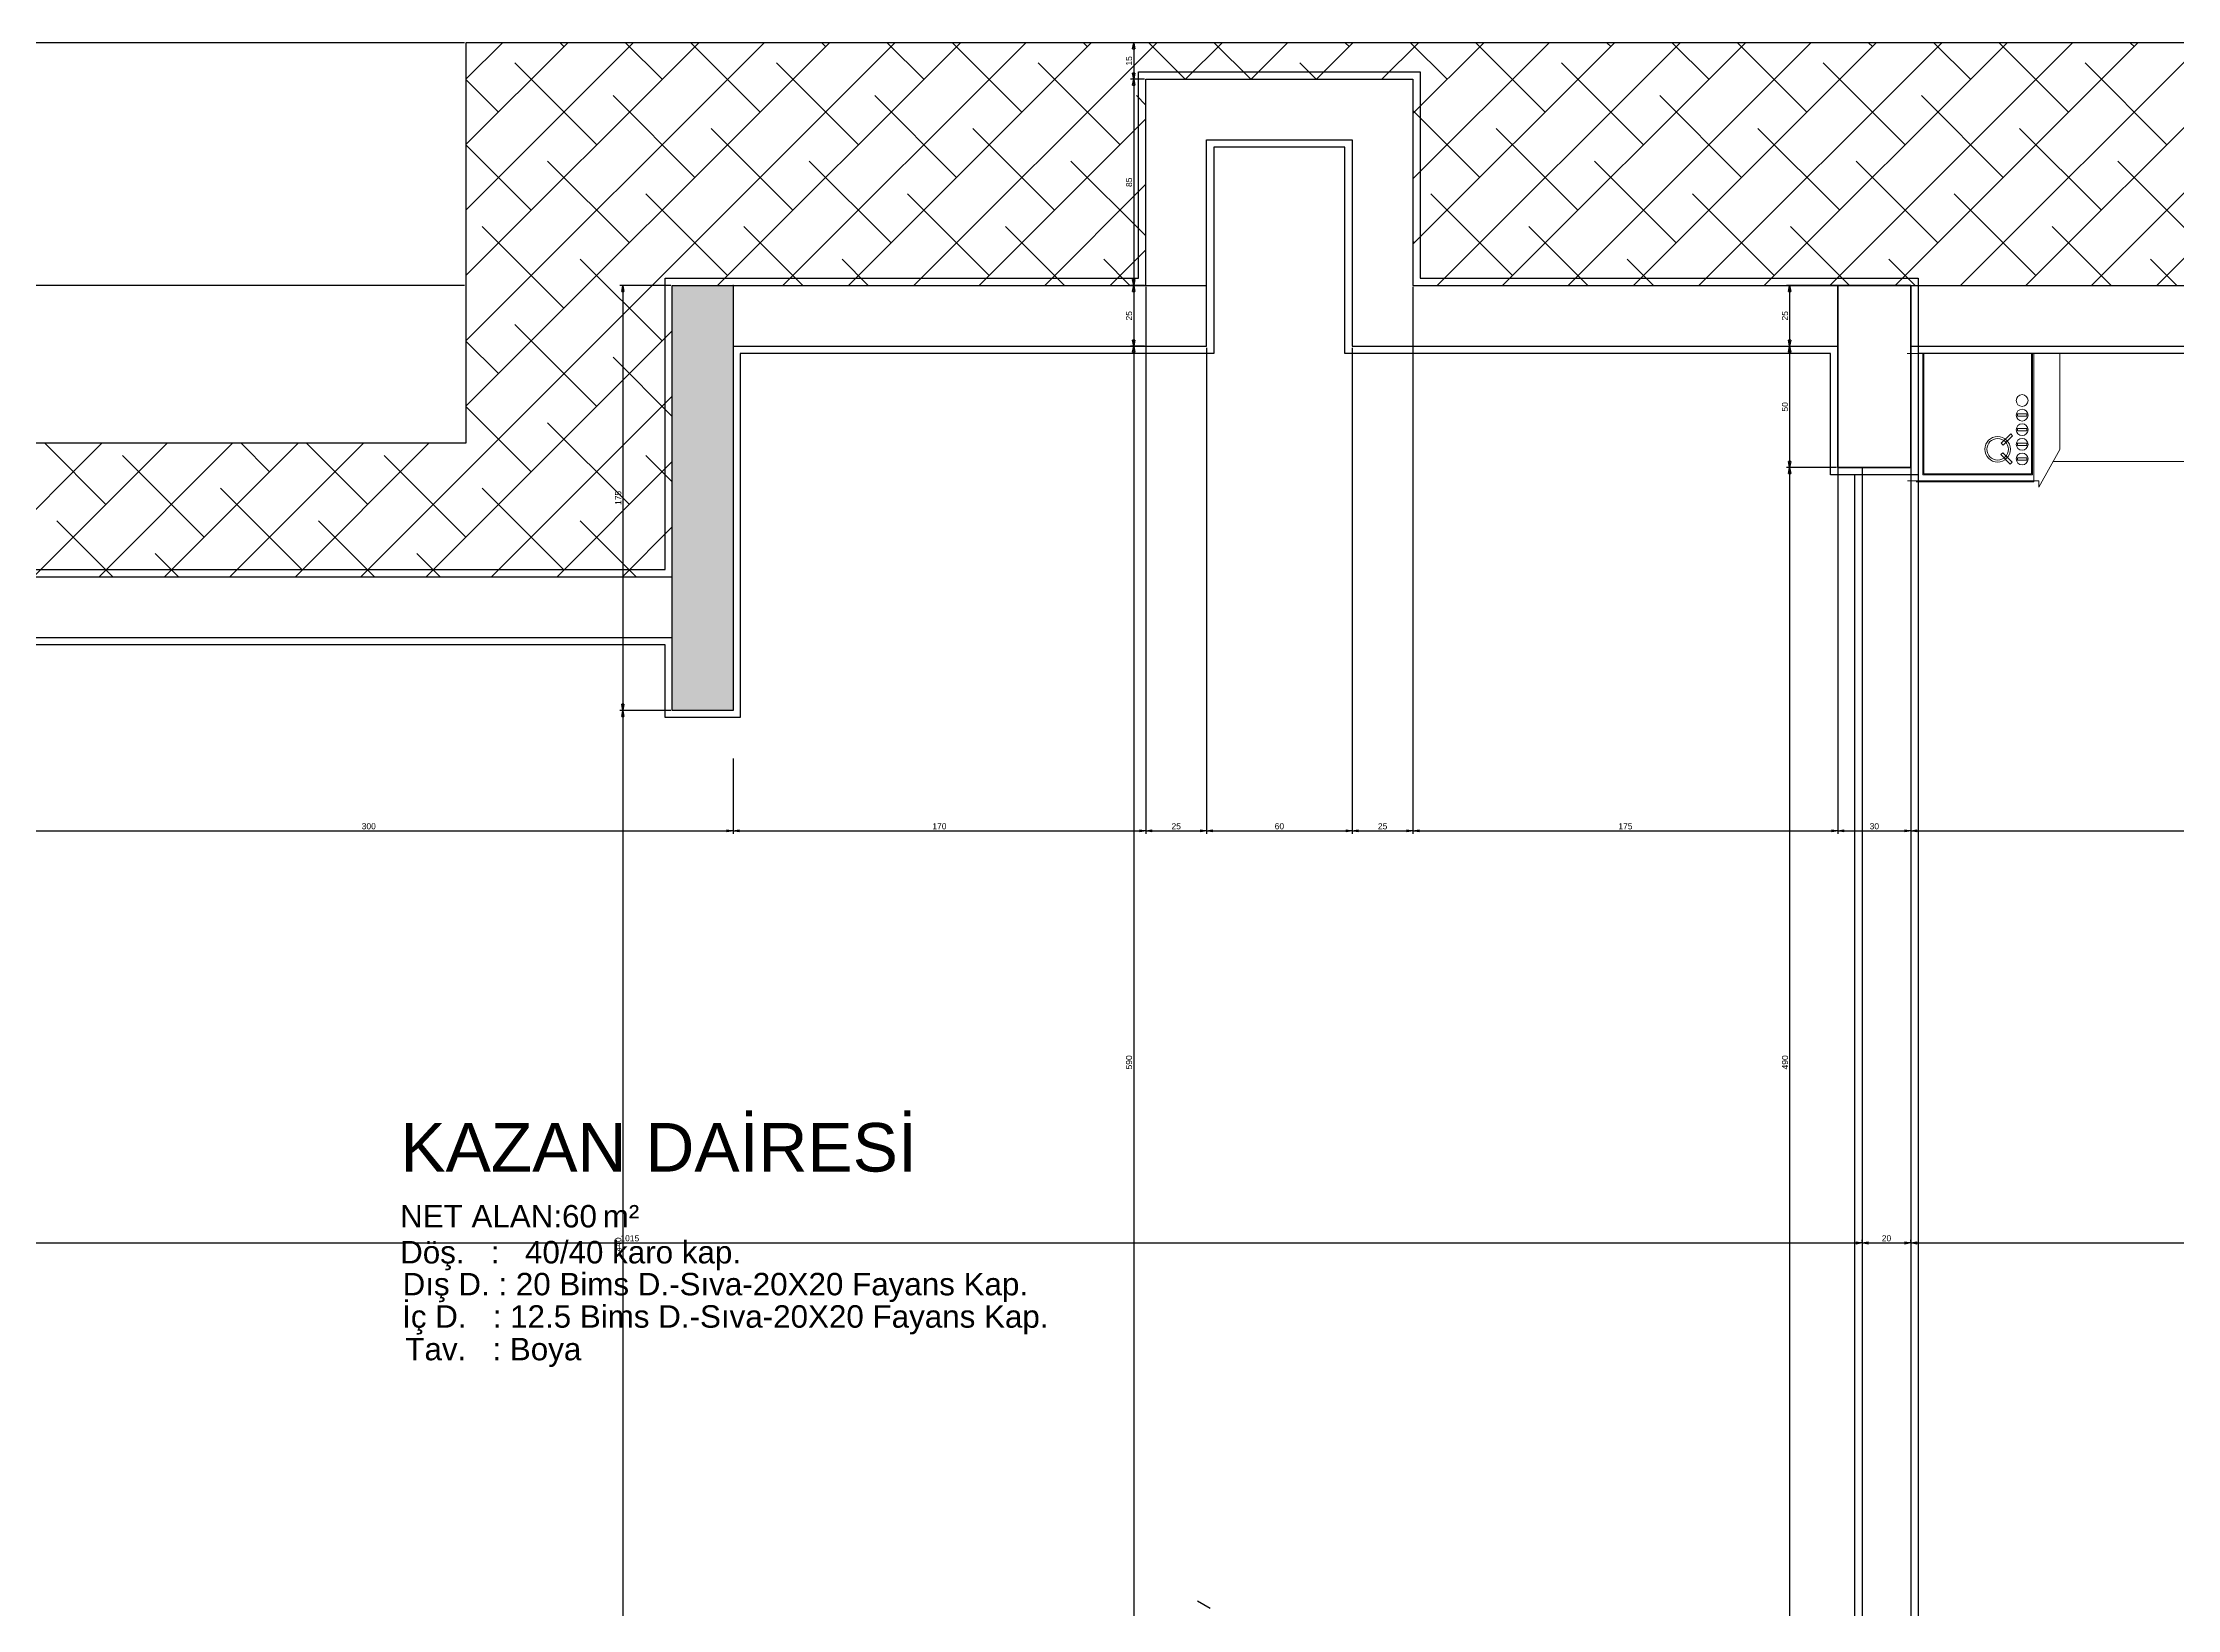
# Model space of a CAD drawing. Header units: millimetres. Extents: x -502 to 9998, y 2906 to 6004.
# Drawn here: x 418 to 1297, y 4677 to 5322 of the extents above; entities that cross this region are included whole.
import ezdxf

# ---------------------------------------------------------------- set-up
doc = ezdxf.new("R2010")
doc.units = ezdxf.units.MM
for name, color, linetype, lineweight in [('Duvar', 140, 'Continuous', 30), ('YAZı', 30, 'Continuous', 18), ('ölçülendirme', 80, 'Continuous', 30)]:
    doc.layers.add(name, color=color, linetype=linetype, lineweight=lineweight)
for name, color, linetype in [('furn', 17, 'Continuous'), ('kolon', 200, 'Continuous'), ('Sıva', 180, 'Continuous')]:
    doc.layers.add(name, color=color, linetype=linetype)
doc.styles.get("Standard").update_dxf_attribs({"font": 'arial.ttf'})
doc.styles.add('STYLE1', font='arial.ttf', dxfattribs={"height": 20})

# ---------------------------------------------------------------- blocks, each defined once
blk = doc.blocks.new('_Closed')
at = {"color": 0, "linetype": 'ByBlock', "lineweight": -2}
for p, q in [((-1, 0.17), (0, 0)), ((-1, 0.17), (-1, -0.17)), ((0, 0), (-1, -0.17)), ((0, 0), (-1, 0))]:
    blk.add_line(p, q, dxfattribs=at)

msp = doc.modelspace()

# ---------------------------------------------------------------- hatches: boundary and pattern name
at = {"layer": 'kolon'}
h = msp.add_hatch(dxfattribs=at)
h.set_pattern_fill('ANGLE', color=256)
h.set_pattern_definition([(0, (0, 0), (0, 6.985), [5.08, -1.905]), (90, (0, 0), (-6.985, 4e-16), [5.08, -1.905])])
h.paths.add_polyline_path([(4787.34, 4657.42), (4817.34, 4657.42), (4817.34, 4582.42), (4787.34, 4582.42)])
h.paths.add_polyline_path([(5002.34, 3757.42), (4927.34, 3757.42), (4927.34, 3727.42), (5002.34, 3727.42)])
h.paths.add_polyline_path([(4987.34, 4077.42), (4927.34, 4077.42), (4927.34, 4047.42), (4987.34, 4047.42)])
h.paths.add_polyline_path([(4922.34, 4427.42), (4952.34, 4427.42), (4952.34, 4367.42), (4922.34, 4367.42)])
h.paths.add_polyline_path([(5157.34, 4107.42), (5127.34, 4107.42), (5127.34, 4047.42), (5157.34, 4047.42)])
h.paths.add_polyline_path([(5162.34, 4427.42), (5132.34, 4427.42), (5132.34, 4367.42), (5162.34, 4367.42)])
h.paths.add_polyline_path([(5347.34, 4607.42), (5272.34, 4607.42), (5272.34, 4577.42), (5347.34, 4577.42)])
h.paths.add_polyline_path([(5652.34, 4607.42), (5622.34, 4607.42), (5622.34, 4547.42), (5652.34, 4547.42)])
h.paths.add_polyline_path([(5652.34, 4087.42), (5622.34, 4087.42), (5622.34, 4027.42), (5652.34, 4027.42)])
h.paths.add_polyline_path([(5652.34, 3787.42), (5622.34, 3787.42), (5622.34, 3727.42), (5652.34, 3727.42)])
h.paths.add_polyline_path([(5847.34, 4077.42), (5792.34, 4077.42), (5792.34, 4047.42), (5847.34, 4047.42)])
h.paths.add_polyline_path([(5872.34, 4417.42), (5812.34, 4417.42), (5812.34, 4387.42), (5872.34, 4387.42)])
h.paths.add_polyline_path([(5872.34, 4892.42), (5822.34, 4892.42), (5822.34, 4847.42), (5872.34, 4847.42)])
h.paths.add_polyline_path([(4817.34, 5222.42), (4787.34, 5222.42), (4787.34, 5147.42), (4817.34, 5147.42)], flags=17)
h.paths.add_polyline_path([(5657.34, 5102.42), (5622.34, 5102.42), (5622.34, 5022.42), (5657.34, 5022.42)])
h.paths.add_polyline_path([(5297.34, 5222.42), (5272.34, 5222.42), (5272.34, 5047.42), (5297.34, 5047.42)])
h.paths.add_polyline_path([(4602.34, 3757.42), (4677.34, 3757.42), (4677.34, 3727.42), (4602.34, 3727.42)])
h.paths.add_polyline_path([(4617.34, 4077.42), (4677.34, 4077.42), (4677.34, 4047.42), (4617.34, 4047.42)])
h.paths.add_polyline_path([(4682.34, 4427.42), (4652.34, 4427.42), (4652.34, 4367.42), (4682.34, 4367.42)])
h.paths.add_polyline_path([(4447.34, 4107.42), (4477.34, 4107.42), (4477.34, 4047.42), (4447.34, 4047.42)])
h.paths.add_polyline_path([(4442.34, 4427.42), (4472.34, 4427.42), (4472.34, 4367.42), (4442.34, 4367.42)])
h.paths.add_polyline_path([(4257.34, 4607.42), (4332.34, 4607.42), (4332.34, 4577.42), (4257.34, 4577.42)])
h.paths.add_polyline_path([(3952.34, 4607.42), (3982.34, 4607.42), (3982.34, 4547.42), (3952.34, 4547.42)])
h.paths.add_polyline_path([(3952.34, 4087.42), (3982.34, 4087.42), (3982.34, 4027.42), (3952.34, 4027.42)])
h.paths.add_polyline_path([(3952.34, 3787.42), (3982.34, 3787.42), (3982.34, 3727.42), (3952.34, 3727.42)])
h.paths.add_polyline_path([(3757.34, 4077.42), (3812.34, 4077.42), (3812.34, 4047.42), (3757.34, 4047.42)])
h.paths.add_polyline_path([(3732.34, 4417.42), (3792.34, 4417.42), (3792.34, 4387.42), (3732.34, 4387.42)])
h.paths.add_polyline_path([(3732.34, 4892.42), (3782.34, 4892.42), (3782.34, 4847.42), (3732.34, 4847.42)])
h.paths.add_polyline_path([(4787.34, 5222.42), (4817.34, 5222.42), (4817.34, 5147.42), (4787.34, 5147.42)], flags=17)
h.paths.add_polyline_path([(3947.34, 5102.42), (3982.34, 5102.42), (3982.34, 5022.42), (3947.34, 5022.42)])
h.paths.add_polyline_path([(4307.34, 5222.42), (4332.34, 5222.42), (4332.34, 5047.42), (4307.34, 5047.42)])
h.paths.add_polyline_path([(1157.73, 4657.42), (1187.73, 4657.42), (1187.73, 4582.42), (1157.73, 4582.42)])
h.paths.add_polyline_path([(1372.73, 3757.42), (1297.73, 3757.42), (1297.73, 3727.42), (1372.73, 3727.42)])
h.paths.add_polyline_path([(1357.73, 4077.42), (1297.73, 4077.42), (1297.73, 4047.42), (1357.73, 4047.42)])
h.paths.add_polyline_path([(1292.73, 4427.42), (1322.73, 4427.42), (1322.73, 4367.42), (1292.73, 4367.42)])
h.paths.add_polyline_path([(1527.73, 4107.42), (1497.73, 4107.42), (1497.73, 4047.42), (1527.73, 4047.42)])
h.paths.add_polyline_path([(1532.73, 4427.42), (1502.73, 4427.42), (1502.73, 4367.42), (1532.73, 4367.42)])
h.paths.add_polyline_path([(1717.73, 4607.42), (1642.73, 4607.42), (1642.73, 4577.42), (1717.73, 4577.42)])
h.paths.add_polyline_path([(2022.73, 4607.42), (1992.73, 4607.42), (1992.73, 4547.42), (2022.73, 4547.42)])
h.paths.add_polyline_path([(2022.73, 4087.42), (1992.73, 4087.42), (1992.73, 4027.42), (2022.73, 4027.42)])
h.paths.add_polyline_path([(2022.73, 3787.42), (1992.73, 3787.42), (1992.73, 3727.42), (2022.73, 3727.42)])
h.paths.add_polyline_path([(2217.73, 4077.42), (2162.73, 4077.42), (2162.73, 4047.42), (2217.73, 4047.42)])
h.paths.add_polyline_path([(2242.73, 4417.42), (2182.73, 4417.42), (2182.73, 4387.42), (2242.73, 4387.42)])
h.paths.add_polyline_path([(2242.73, 4892.42), (2192.73, 4892.42), (2192.73, 4847.42), (2242.73, 4847.42)])
h.paths.add_polyline_path([(1187.73, 5222.42), (1157.73, 5222.42), (1157.73, 5147.42), (1187.73, 5147.42)], flags=17)
h.paths.add_polyline_path([(2027.73, 5102.42), (1992.73, 5102.42), (1992.73, 5022.42), (2027.73, 5022.42)])
h.paths.add_polyline_path([(1667.73, 5222.42), (1642.73, 5222.42), (1642.73, 5047.42), (1667.73, 5047.42)])
h.paths.add_polyline_path([(972.73, 3757.42), (1047.73, 3757.42), (1047.73, 3727.42), (972.73, 3727.42)])
h.paths.add_polyline_path([(987.73, 4077.42), (1047.73, 4077.42), (1047.73, 4047.42), (987.73, 4047.42)])
h.paths.add_polyline_path([(1052.73, 4427.42), (1022.73, 4427.42), (1022.73, 4367.42), (1052.73, 4367.42)])
h.paths.add_polyline_path([(817.73, 4107.42), (847.73, 4107.42), (847.73, 4047.42), (817.73, 4047.42)])
h.paths.add_polyline_path([(812.73, 4427.42), (842.73, 4427.42), (842.73, 4367.42), (812.73, 4367.42)])
h.paths.add_polyline_path([(627.73, 4607.42), (702.73, 4607.42), (702.73, 4577.42), (627.73, 4577.42)])
h.paths.add_polyline_path([(322.73, 4607.42), (352.73, 4607.42), (352.73, 4547.42), (322.73, 4547.42)])
h.paths.add_polyline_path([(322.73, 4087.42), (352.73, 4087.42), (352.73, 4027.42), (322.73, 4027.42)])
h.paths.add_polyline_path([(322.73, 3787.42), (352.73, 3787.42), (352.73, 3727.42), (322.73, 3727.42)])
h.paths.add_polyline_path([(127.73, 4077.42), (182.73, 4077.42), (182.73, 4047.42), (127.73, 4047.42)])
h.paths.add_polyline_path([(102.73, 4417.42), (162.73, 4417.42), (162.73, 4387.42), (102.73, 4387.42)])
h.paths.add_polyline_path([(102.73, 4892.42), (152.73, 4892.42), (152.73, 4847.42), (102.73, 4847.42)])
h.paths.add_polyline_path([(1157.73, 5222.42), (1187.73, 5222.42), (1187.73, 5147.42), (1157.73, 5147.42)], flags=17)
h.paths.add_polyline_path([(317.73, 5102.42), (352.73, 5102.42), (352.73, 5022.42), (317.73, 5022.42)])
h.paths.add_polyline_path([(677.73, 5222.42), (702.73, 5222.42), (702.73, 5047.42), (677.73, 5047.42)])

# ---------------------------------------------------------------- linework, layer by layer
at = {"layer": 'Duvar', "linetype": 'Continuous', "ltscale": 20}
for p, q in [((549.43, 5102.42), (769.43, 5322.42)), ((592.73, 5307.37), (607.78, 5322.42)), ((592.73, 5280.43), (634.72, 5322.42)), ((592.73, 5253.49), (661.67, 5322.42)), ((592.73, 5226.55), (688.61, 5322.42)), ((592.73, 5199.6), (715.55, 5322.42)), ((592.73, 5172.66), (742.49, 5322.42)), ((633.11, 5320.8), (631.49, 5322.42)), ((673.52, 5307.33), (658.43, 5322.42)), ((713.93, 5293.86), (685.37, 5322.42)), ((696.37, 5222.42), (796.37, 5322.42)), ((723.31, 5222.42), (823.31, 5322.42)), ((740.87, 5320.8), (739.25, 5322.42)), ((750.25, 5222.42), (850.25, 5322.42)), ((781.28, 5307.33), (766.2, 5322.42)), ((777.19, 5222.42), (877.19, 5322.42)), ((821.69, 5293.86), (793.14, 5322.42)), ((848.63, 5320.8), (847.02, 5322.42)), ((888.96, 5307.42), (873.96, 5322.42)), ((889.13, 5307.42), (904.13, 5322.42)), ((915.9, 5307.42), (900.9, 5322.42)), ((916.07, 5307.42), (931.07, 5322.42)), ((943.01, 5307.42), (958.01, 5322.42)), ((956.4, 5320.8), (954.78, 5322.42)), ((969.95, 5307.42), (984.95, 5322.42)), ((996.81, 5307.33), (981.72, 5322.42)), ((982.73, 5293.26), (1011.9, 5322.42)), ((982.73, 5266.32), (1038.84, 5322.42)), ((982.73, 5239.37), (1065.78, 5322.42)), ((992.72, 5222.42), (1092.72, 5322.42)), ((1037.22, 5293.86), (1008.66, 5322.42)), ((1019.66, 5222.42), (1119.66, 5322.42)), ((1046.6, 5222.42), (1146.6, 5322.42)), ((1064.16, 5320.8), (1062.54, 5322.42)), ((1073.54, 5222.42), (1173.54, 5322.42)), ((1104.57, 5307.33), (1089.48, 5322.42)), ((1100.48, 5222.42), (1200.48, 5322.42)), ((1144.98, 5293.86), (1116.43, 5322.42)), ((1127.42, 5222.42), (1227.42, 5322.42)), ((1154.36, 5222.42), (1254.36, 5322.42)), ((1171.92, 5320.8), (1170.31, 5322.42)), ((1181.3, 5222.42), (1281.3, 5322.42)), ((1212.33, 5307.33), (1197.25, 5322.42)), ((1208.24, 5222.42), (1308.24, 5322.42)), ((1252.75, 5293.86), (1224.19, 5322.42)), ((1235.18, 5222.42), (1335.18, 5322.42)), ((1262.13, 5222.42), (1362.13, 5322.42)), ((1279.69, 5320.8), (1278.07, 5322.42)), ((1289.07, 5222.42), (1389.07, 5322.42)), ((646.58, 5280.39), (612.9, 5314.07)), ((754.34, 5280.39), (720.67, 5314.07)), ((862.1, 5280.39), (828.43, 5314.07)), ((942.84, 5307.42), (936.19, 5314.07)), ((1077.63, 5280.39), (1043.95, 5314.07)), ((1185.39, 5280.39), (1151.72, 5314.07)), ((1293.16, 5280.39), (1259.48, 5314.07)), ((606.17, 5293.86), (592.73, 5307.29)), ((686.99, 5266.92), (653.31, 5300.6)), ((794.75, 5266.92), (761.08, 5300.6)), ((872.73, 5296.7), (868.84, 5300.6)), ((1010.28, 5266.92), (982.73, 5294.47)), ((1118.04, 5266.92), (1084.37, 5300.6)), ((1225.8, 5266.92), (1192.13, 5300.6)), ((727.4, 5253.45), (693.72, 5287.13)), ((835.16, 5253.45), (801.49, 5287.13)), ((804.13, 5222.42), (872.73, 5291.02)), ((1050.69, 5253.45), (1017.01, 5287.13)), ((1158.45, 5253.45), (1124.78, 5287.13)), ((1266.22, 5253.45), (1232.54, 5287.13)), ((619.64, 5253.45), (592.73, 5280.35)), ((660.05, 5239.98), (626.37, 5273.66)), ((767.81, 5239.98), (734.14, 5273.66)), ((872.73, 5242.82), (841.9, 5273.66)), ((1091.1, 5239.98), (1057.43, 5273.66)), ((1198.86, 5239.98), (1165.19, 5273.66)), ((1306.63, 5239.98), (1272.95, 5273.66)), ((700.46, 5226.51), (666.78, 5260.19)), ((808.22, 5226.51), (774.55, 5260.19)), ((831.07, 5222.42), (872.73, 5264.08)), ((1023.75, 5226.51), (990.07, 5260.19)), ((1131.51, 5226.51), (1097.84, 5260.19)), ((1239.28, 5226.51), (1205.6, 5260.19)), ((633.11, 5213.04), (599.43, 5246.71)), ((731.49, 5222.42), (707.2, 5246.71)), ((839.25, 5222.42), (814.96, 5246.71)), ((983.34, 5239.98), (982.73, 5240.58)), ((1054.78, 5222.42), (1030.48, 5246.71)), ((1162.54, 5222.42), (1138.25, 5246.71)), ((1270.31, 5222.42), (1246.01, 5246.71)), ((673.52, 5199.57), (639.84, 5233.24)), ((758.43, 5222.42), (747.61, 5233.24)), ((866.2, 5222.42), (855.37, 5233.24)), ((858.01, 5222.42), (872.73, 5237.14)), ((1081.72, 5222.42), (1070.9, 5233.24)), ((1189.48, 5222.42), (1178.66, 5233.24)), ((1297.25, 5222.42), (1286.42, 5233.24)), ((646.58, 5172.63), (612.9, 5206.3)), ((576.37, 5102.42), (677.73, 5203.78)), ((606.17, 5186.1), (592.73, 5199.53)), ((677.73, 5168.41), (653.31, 5192.83)), ((619.64, 5145.69), (592.73, 5172.59)), ((603.31, 5102.42), (677.73, 5176.84)), ((660.05, 5132.22), (626.37, 5165.89)), ((387.78, 5102.42), (442.78, 5157.42)), ((414.72, 5102.42), (469.72, 5157.42)), ((444.52, 5132.22), (419.32, 5157.42)), ((441.67, 5102.42), (496.67, 5157.42)), ((484.93, 5118.75), (451.26, 5152.42)), ((468.61, 5102.42), (523.61, 5157.42)), ((495.55, 5102.42), (550.55, 5157.42)), ((511.87, 5145.69), (500.14, 5157.42)), ((522.49, 5102.42), (577.49, 5157.42)), ((552.29, 5132.22), (527.08, 5157.42)), ((592.7, 5118.75), (559.02, 5152.42)), ((677.73, 5141.47), (666.78, 5152.42)), ((630.25, 5102.42), (677.73, 5149.9)), ((525.34, 5105.28), (491.67, 5138.95)), ((633.11, 5105.28), (599.43, 5138.95)), ((447.38, 5102.42), (424.32, 5125.48)), ((555.14, 5102.42), (532.08, 5125.48)), ((662.91, 5102.42), (639.84, 5125.48)), ((657.19, 5102.42), (677.73, 5122.96)), ((474.32, 5102.42), (464.73, 5112.01)), ((582.08, 5102.42), (572.49, 5112.01))]:
    msp.add_line(p, q, dxfattribs=at)
at = {"layer": 'Duvar'}
for p, q in [((872.73, 5322.42), (592.73, 5322.42)), ((592.73, 5322.42), (592.73, 5157.42)), ((1752.73, 5322.42), (872.73, 5322.42)), ((872.73, 5222.42), (872.73, 5307.42)), ((872.73, 5307.42), (982.73, 5307.42)), ((982.73, 5307.42), (982.73, 5222.42)), ((897.73, 5197.42), (897.73, 5282.42)), ((897.73, 5282.42), (957.73, 5282.42)), ((957.73, 5282.42), (957.73, 5197.42)), ((702.73, 5222.42), (872.73, 5222.42)), ((982.73, 5222.42), (1157.73, 5222.42)), ((1187.73, 5222.42), (1642.73, 5222.42)), ((702.73, 5197.42), (897.73, 5197.42)), ((957.73, 5197.42), (1157.73, 5197.42)), ((1187.73, 5197.42), (1642.73, 5197.42)), ((592.73, 5157.42), (17.73, 5157.42)), ((1167.73, 5147.42), (1167.73, 4657.42)), ((1187.73, 5147.42), (1187.73, 4657.42)), ((352.73, 5102.42), (677.73, 5102.42)), ((362.73, 5077.42), (677.73, 5077.42))]:
    msp.add_line(p, q, dxfattribs=at)
at = {"layer": 'furn', "color": 7, "lineweight": 5}
for p, q in [((1639.73, 5194.42), (1186.27, 5194.42)), ((1238.43, 5194.42), (1238.43, 5141.54)), ((1249.15, 5194.42), (1249.15, 5154.8)), ((1249.15, 5154.8), (1240.49, 5139.32)), ((1186.42, 5141.92), (1240.49, 5141.92)), ((1238.43, 5141.54), (1189.89, 5141.54)), ((1240.49, 5141.92), (1240.49, 5139.32)), ((1240.49, 5141.92), (1240.49, 5139.32))]:
    msp.add_line(p, q, dxfattribs=at)
for points in [[(1237.85, 5194.42), (1237.85, 5144.41), (1192.75, 5144.4), (1192.75, 5194.42)], [(1237.44, 5194.42), (1237.45, 5144.81), (1193.16, 5144.81), (1193.16, 5194.42)], [(1639.73, 5194.42), (1639.73, 5149.86), (1246.38, 5149.85)]]:
    msp.add_lwpolyline(points, dxfattribs=at)
for points in [[(1231.72, 5168.56), (1231.72, 5169.51), (1235.46, 5169.51), (1235.46, 5168.56)], [(1229.66, 5160.5), (1225.79, 5156.63), (1225.01, 5157.4), (1228.89, 5161.27)], [(1231.72, 5162.55), (1231.72, 5163.49), (1235.46, 5163.49), (1235.46, 5162.55)], [(1228.71, 5148.88), (1224.84, 5152.75), (1225.61, 5153.53), (1229.49, 5149.65)], [(1231.72, 5156.54), (1231.72, 5157.48), (1235.46, 5157.48), (1235.46, 5156.54)], [(1231.72, 5150.52), (1231.72, 5151.47), (1235.46, 5151.47), (1235.46, 5150.52)]]:
    msp.add_lwpolyline(points, close=True, dxfattribs=at)
for centre, radius in [((1233.58, 5175.02), 2.43), ((1233.58, 5169.01), 2.43), ((1223.5, 5154.94), 5.26), ((1233.58, 5162.99), 2.43), ((1223.5, 5154.94), 4.45), ((1233.58, 5156.98), 2.43), ((1233.58, 5150.97), 2.43)]:
    msp.add_circle(centre, radius, dxfattribs=at)
at = {"layer": 'kolon'}
for points in [[(677.73, 5222.42), (702.73, 5222.42), (702.73, 5047.42), (677.73, 5047.42)], [(1157.73, 5222.42), (1187.73, 5222.42), (1187.73, 5147.42), (1157.73, 5147.42)], [(1187.73, 5222.42), (1157.73, 5222.42), (1157.73, 5147.42), (1187.73, 5147.42)]]:
    msp.add_lwpolyline(points, close=True, dxfattribs=at)
msp.add_point((702.73, 5222.42), dxfattribs=at)
msp.add_point((702.73, 5222.42), dxfattribs=at)
at = {"layer": 'Sıva'}
for p, q in [((869.73, 5225.42), (869.73, 5310.42)), ((869.73, 5310.42), (985.73, 5310.42)), ((985.73, 5310.42), (985.73, 5225.42)), ((954.73, 5279.42), (900.73, 5279.42)), ((900.73, 5279.42), (900.73, 5194.42)), ((954.73, 5279.42), (900.73, 5279.42)), ((900.73, 5279.42), (900.73, 5194.42)), ((954.73, 5194.42), (954.73, 5279.42)), ((954.73, 5194.42), (954.73, 5279.42)), ((674.73, 5105.42), (674.73, 5225.42)), ((674.73, 5225.42), (702.73, 5225.42)), ((702.73, 5225.42), (869.73, 5225.42)), ((872.73, 5222.42), (897.73, 5222.42)), ((985.73, 5225.42), (1157.73, 5225.42)), ((1157.73, 5225.42), (1190.73, 5225.42)), ((1190.73, 5225.42), (1190.73, 5144.42)), ((900.73, 5194.42), (705.73, 5194.42)), ((705.73, 5194.42), (705.73, 5044.42)), ((900.73, 5194.42), (705.73, 5194.42)), ((705.73, 5194.42), (705.73, 5044.42)), ((1154.73, 5194.42), (954.73, 5194.42)), ((1154.73, 5194.42), (954.73, 5194.42)), ((1154.73, 5144.42), (1154.73, 5194.42)), ((1154.73, 5144.42), (1154.73, 5194.42)), ((1639.73, 5194.42), (1190.73, 5194.42)), ((1190.73, 5194.42), (1190.73, 5147.42)), ((1164.73, 5144.42), (1154.73, 5144.42)), ((1190.73, 5144.42), (1154.73, 5144.42)), ((1164.73, 4660.42), (1164.73, 5144.42)), ((1190.73, 5147.42), (1190.73, 4657.42)), ((352.73, 5105.42), (674.73, 5105.42)), ((674.73, 5074.42), (415.73, 5074.42)), ((674.73, 5074.42), (415.73, 5074.42)), ((674.73, 5044.42), (674.73, 5074.42)), ((674.73, 5044.42), (674.73, 5074.42)), ((705.73, 5044.42), (674.73, 5044.42)), ((705.73, 5044.42), (674.73, 5044.42)), ((894.04, 4680.57), (899.23, 4677.57))]:
    msp.add_line(p, q, dxfattribs=at)
at = {"layer": 'ölçülendirme'}
for p, q in [((592.11, 5322.42), (126.48, 5322.42)), ((872.11, 5322.42), (866.48, 5322.42)), ((872.11, 5307.42), (866.48, 5307.42)), ((872.11, 5307.42), (866.48, 5307.42)), ((592.11, 5222.42), (126.48, 5222.42)), ((592.11, 5222.42), (126.48, 5222.42)), ((677.11, 5222.42), (656.11, 5222.42)), ((872.11, 5222.42), (866.48, 5222.42)), ((872.11, 5222.42), (866.48, 5222.42)), ((872.73, 5221.79), (872.73, 4996.51)), ((872.73, 5221.79), (872.73, 4996.51)), ((982.73, 5221.79), (982.73, 4996.51)), ((982.73, 5221.79), (982.73, 4996.51)), ((1172.11, 5222.42), (1136.6, 5222.42)), ((872.11, 5197.42), (866.48, 5197.42)), ((872.11, 5197.42), (866.48, 5197.42)), ((897.73, 5196.79), (897.73, 4996.51)), ((897.73, 5196.79), (897.73, 4996.51)), ((957.73, 5196.79), (957.73, 4996.51)), ((957.73, 5196.79), (957.73, 4996.51)), ((1138.48, 5197.42), (1139.1, 5197.42)), ((1138.48, 5197.42), (1139.1, 5197.42)), ((1157.73, 5196.79), (1157.73, 4996.51)), ((1157.73, 5196.79), (1157.73, 4996.51)), ((592.11, 5157.42), (126.48, 5157.42)), ((592.11, 5157.42), (126.48, 5157.42)), ((1157.11, 5147.42), (1136.6, 5147.42)), ((1157.11, 5147.42), (1136.6, 5147.42)), ((1187.73, 5146.79), (1187.73, 4996.51)), ((1187.73, 5146.79), (1187.73, 4996.51)), ((677.11, 5047.42), (656.11, 5047.42)), ((677.11, 5047.42), (656.11, 5047.42)), ((702.73, 5027.64), (702.73, 4996.51)), ((702.73, 5027.64), (702.73, 4996.51)), ((1167.73, 4828.66), (1167.73, 4829.28)), ((1167.73, 4828.66), (1167.73, 4829.28)), ((1187.73, 4828.66), (1187.73, 4829.28)), ((1187.73, 4828.66), (1187.73, 4829.28))]:
    msp.add_line(p, q, dxfattribs=at)
at = {"layer": 'ölçülendirme', "color": 90}
for p, q in [((867.73, 5319.92), (867.73, 5309.92)), ((867.73, 5304.92), (867.73, 5224.92)), ((657.36, 5219.92), (657.36, 5049.92)), ((867.73, 5219.92), (867.73, 5199.92)), ((1137.85, 5219.92), (1137.85, 5199.92)), ((867.73, 5194.92), (867.73, 4609.92)), ((1137.85, 5194.92), (1137.85, 5149.92)), ((1137.85, 5144.92), (1137.85, 4659.92)), ((657.36, 5044.92), (657.36, 4609.92)), ((405.23, 4997.76), (700.23, 4997.76)), ((705.23, 4997.76), (870.23, 4997.76)), ((875.23, 4997.76), (895.23, 4997.76)), ((900.23, 4997.76), (955.23, 4997.76)), ((960.23, 4997.76), (980.23, 4997.76)), ((985.23, 4997.76), (1155.23, 4997.76)), ((1160.23, 4997.76), (1185.23, 4997.76)), ((1190.23, 4997.76), (1640.23, 4997.76)), ((155.23, 4828.03), (1165.23, 4828.03)), ((1170.23, 4828.03), (1185.23, 4828.03)), ((1190.23, 4828.03), (2215.23, 4828.03))]:
    msp.add_line(p, q, dxfattribs=at)

# ---------------------------------------------------------------- block references
at = {"layer": 'ölçülendirme', "color": 90, "xscale": 2.5, "yscale": 2.5, "zscale": 2.5}
for p, rotation in [((867.73, 5322.42), 90), ((867.73, 5307.42), 270), ((867.73, 5307.42), 90), ((657.36, 5222.42), 90), ((867.73, 5222.42), 270), ((867.73, 5222.42), 90), ((1137.85, 5222.42), 90), ((867.73, 5197.42), 270), ((867.73, 5197.42), 90), ((1137.85, 5197.42), 270), ((1137.85, 5197.42), 90), ((1137.85, 5147.42), 270), ((1137.85, 5147.42), 90), ((657.36, 5047.42), 270), ((657.36, 5047.42), 90), ((702.73, 4997.76), 180), ((872.73, 4997.76), 180), ((897.73, 4997.76), 180), ((957.73, 4997.76), 180), ((982.73, 4997.76), 180), ((1157.73, 4997.76), 180), ((1187.73, 4997.76), 180), ((1167.73, 4828.03), 180), ((1187.73, 4828.03), 180)]:
    msp.add_blockref('_Closed', p, dxfattribs=dict(at, rotation=rotation))
for p in [(702.73, 4997.76), (872.73, 4997.76), (897.73, 4997.76), (957.73, 4997.76), (982.73, 4997.76), (1157.73, 4997.76), (1187.73, 4997.76), (1167.73, 4828.03), (1187.73, 4828.03)]:
    msp.add_blockref('_Closed', p, dxfattribs=at)

# ---------------------------------------------------------------- texts
at = {"layer": 'YAZı', "style": 'STYLE1'}
msp.add_text('KAZAN DAİRESİ', height=20, dxfattribs=at).set_placement((565.73, 4857.44))
at = {"layer": 'YAZı', "ltscale": 0.5}
for s, height, p in [('NET ALAN:60 ', 9.2419, (565.62, 4834.43)), ('m²', 9.242, (649.08, 4834.43)), ('Döş.   : ', 9.242, (565.65, 4819.61)), ('40/40 karo kap.', 9.2419, (617.06, 4819.61)), ('Dış D. : 20 Bims D.-Sıva-20X20 Fayans Kap.', 9.2419, (566.67, 4806.47)), ('İç D.   : 12.5 Bims D.-Sıva-20X20 Fayans Kap.', 9.2419, (566.47, 4793.14)), ('Tav.   : Boya', 9.2419, (567.79, 4779.71))]:
    msp.add_text(s, height=height, dxfattribs=at).set_placement(p)
at = {"layer": 'ölçülendirme', "char_height": 2.5, "attachment_point": 5, "rotation": 90}
for s, insert in [('15', (865.83, 5314.92)), ('85', (865.83, 5264.92)), ('25', (865.83, 5209.92)), ('25', (1135.95, 5209.92)), ('50', (1135.95, 5172.42)), ('175', (655.46, 5134.92)), ('590', (865.83, 4902.42)), ('490', (1135.95, 4902.42)), ('440', (655.46, 4827.42))]:
    msp.add_mtext(s, dxfattribs=dict(at, insert=insert))
at = {"layer": 'ölçülendirme', "char_height": 2.5, "attachment_point": 5}
for s, insert in [('300', (552.73, 4999.67)), ('170', (787.73, 4999.66)), ('25', (885.23, 4999.66)), ('60', (927.73, 4999.66)), ('25', (970.23, 4999.66)), ('175', (1070.23, 4999.66)), ('30', (1172.73, 4999.67)), ('1015', (660.23, 4829.94)), ('20', (1177.73, 4829.94))]:
    msp.add_mtext(s, dxfattribs=dict(at, insert=insert))

doc.saveas('drawing.dxf')
